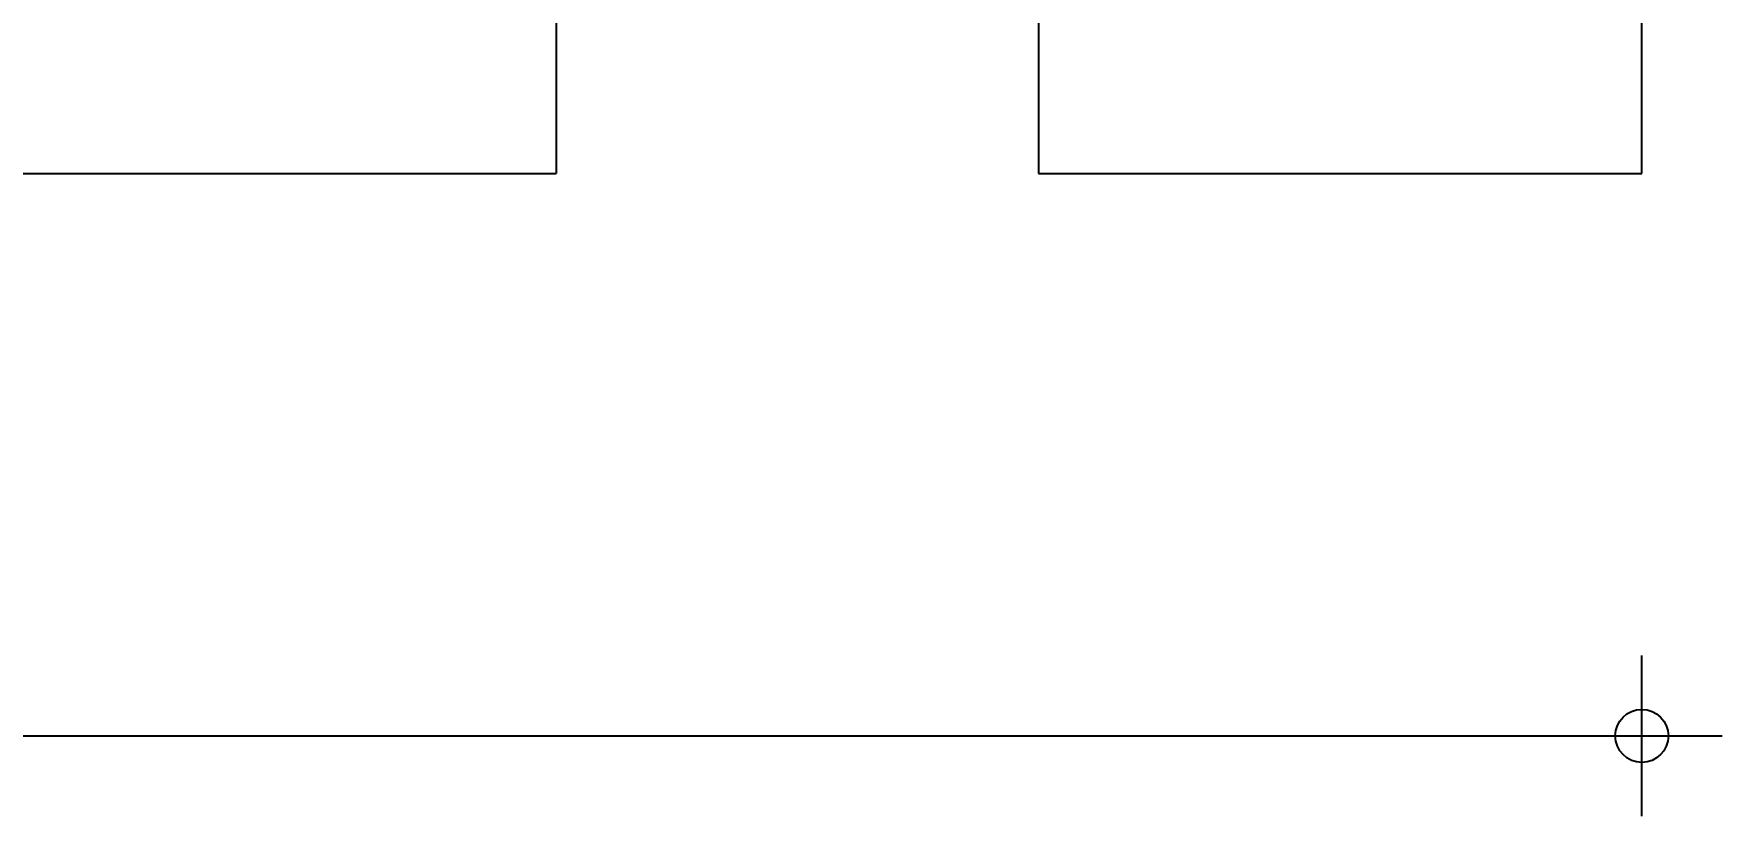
# Model space of a CAD drawing. Header units: metres. Extents: x -46 to 153, y -1 to 83.
# Drawn here: x 63.1 to 65.2, y 14.05 to 15.024 of the extents above; entities that cross this region are included whole.
import ezdxf

# ---------------------------------------------------------------- set-up
doc = ezdxf.new("R2010")
doc.units = ezdxf.units.M
doc.header["$LTSCALE"] = 0.018
doc.layers.add('DIMBLK', color=3, linetype='Continuous')
doc.styles.get("Standard").update_dxf_attribs({"font": 'ugtxt.shx'})
doc.dimstyles.new('CADWDOT', dxfattribs={"dimscale": 0.05, "dimtxt": 1.8, "dimasz": 0.08, "dimexe": 2, "dimexo": 0, "dimgap": 0.09, "dimtad": 0, "dimrnd": 0.001, "dimzin": 0, "dimdsep": 46, "dimtxsty": 'Standard', "dimblk": 'ARTDIM', "dimblk1": 'ARTDIM', "dimblk2": 'ARTDIM', "dimsah": 1, "dimcen": 0.09, "dimdle": 0.05, "dimse1": 1, "dimse2": 1, "dimadec": 0, "dimazin": 0, "dimtfac": 1, "dimtdec": 4, "dimtmove": 0, "dimatfit": 3, "dimldrblk": 'ARTDIM', "dimfxl": 0, "dimtvp": 0.9999, "dimtolj": 1, "dimtzin": 0, "dimarcsym": 0})

# ---------------------------------------------------------------- blocks, each defined once
blk = doc.blocks.new('ARTDIM')
at = {"layer": 'DIMBLK'}
for p, q in [((0, -24.9975), (0, 24.9975)), ((-24.9975, 0), (24.9975, 0))]:
    blk.add_line(p, q, dxfattribs=at)
blk.add_circle((0, 0), 8.25, dxfattribs=at)
blk = doc.blocks.new('*D12')
at = {"color": 0, "lineweight": -2, "transparency": 16777216}
blk.add_line((53.104, 14.15), (65.096, 14.15), dxfattribs=at)
at = {"layer": 'Defpoints', "color": 0, "transparency": 16777216}
for p in [(53.1, 14.85), (65.1, 14.85), (65.1, 14.15)]:
    blk.add_point(p, dxfattribs=at)
at = {"color": 0, "lineweight": -2, "transparency": 16777216, "xscale": 0.004, "yscale": 0.004, "zscale": 0.004, "rotation": 180}
blk.add_blockref('ARTDIM', (53.1, 14.15), dxfattribs=at)
at = {"color": 0, "lineweight": -2, "transparency": 16777216, "xscale": 0.004, "yscale": 0.004, "zscale": 0.004}
blk.add_blockref('ARTDIM', (65.1, 14.15), dxfattribs=at)
at = {"color": 0, "transparency": 16777216, "insert": (59.1, 14.239991), "char_height": 0.09, "attachment_point": 5}
blk.add_mtext('\\A1;12.00', dxfattribs=at)

msp = doc.modelspace()

# ---------------------------------------------------------------- linework, layer by layer
for p, q in [((65.1, 14.85), (65.1, 20.85)), ((63.75, 15.15), (63.75, 14.85)), ((64.35, 15.15), (64.35, 14.85)), ((60.5, 14.85), (63.75, 14.85)), ((64.35, 14.85), (65.1, 14.85))]:
    msp.add_line(p, q)

# ---------------------------------------------------------------- dimensions: what is measured, and where the dimension line sits
dim = msp.add_linear_dim(base=(65.1, 14.15), p1=(53.1, 14.85), p2=(65.1, 14.85), dimstyle='CADWDOT')
dim.commit()
dim.dimension.update_dxf_attribs({"geometry": '*D12', "text_midpoint": (59.1, 14.24)})

doc.saveas('drawing.dxf')
